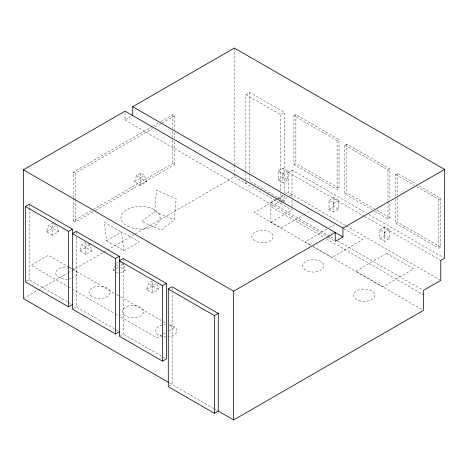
<?xml version="1.0" encoding="UTF-8"?>
<svg xmlns="http://www.w3.org/2000/svg" width="468" height="468" viewBox="0 0 468 468"><rect width="100%" height="100%" fill="white"/><g stroke="black" fill="none" stroke-linecap="round" stroke-linejoin="round"><path stroke-width="0.35" stroke-dasharray="2.34 1.75" d="M85.901 243.05L85.901 254.469L91.933 250.988L89.961 244.758L87.931 243.588M140.529 185.305L140.529 177.939L144.589 175.594L146.56 181.824L140.529 185.305L134.503 181.824L136.469 175.594L140.529 173.254L144.589 175.594M146.542 289.481L152.574 286.001L152.574 280.911L148.514 283.251L146.542 289.481L152.574 292.962L158.605 289.481L156.634 283.251L152.574 285.597L148.514 283.251M154.68 211.501L156.599 190.219L176.155 198.707L174.236 219.989L161.167 230.028L141.611 221.534L154.68 211.501L174.236 219.989M52.562 235.223L46.537 231.742L48.502 225.512L52.562 223.172L52.562 235.223L58.594 231.742L56.628 225.512L52.562 227.857L48.502 225.512M85.901 254.469L79.87 250.988L81.841 244.758L85.901 242.418M114.713 271.107L113.209 270.235L114.683 265.567M125.032 112.513L125.032 120.03L131.537 116.275M73.382 197.56L73.382 172.048L152.065 126.623M152.691 126.261L158.359 122.99M160.875 121.534L172.832 114.631L174.757 115.742L174.757 129.589M73.382 172.048L75.307 173.154L152.726 128.46M155.241 127.003L161.536 123.371M162.168 123.008L174.757 115.742M245.887 172.528L245.887 94.653L249.731 92.43L284.339 112.414L284.339 193.202M46.537 231.742L52.562 228.261L58.594 231.742M134.503 181.824L140.529 178.343L146.56 181.824M73.382 198.286L73.382 220.884L92.781 209.687M93.407 209.325L172.832 163.467L174.757 164.578L174.757 141.254M73.382 220.884L75.307 221.996L94.817 210.729M95.449 210.366L174.757 164.578M245.887 94.653L280.496 114.631L284.339 112.414M293.951 115.742L295.875 114.631L339.043 139.552L339.043 188.393L337.118 189.499L293.951 164.578L293.951 115.742L337.118 140.663L339.043 139.552M26.419 281.297L29.168 279.712L67.954 302.106M89.961 244.758L85.901 247.104L81.841 244.758M79.87 250.988L85.901 247.508L91.933 250.988M106.581 240.78L121.961 231.9L139.265 241.892L123.885 250.772L106.581 240.78L104.323 222.277L121.627 232.268L123.885 250.772M23.4 298.584L37.926 290.195M38.557 289.832L67.614 273.055M68.246 272.692L71.399 270.867M72.031 270.504L102.983 252.638M103.615 252.27L106.768 250.45M107.4 250.082L134.562 234.404M135.194 234.041L234.351 176.787L292.026 210.085L292.026 207.26M246.987 182.812L245.887 183.45L245.887 181.994M116.193 263.42L119.241 261.665M278.173 171.054L283.035 168.246L287.785 170.99L287.785 179.87L282.924 182.678L278.173 179.928L278.173 171.054L282.924 173.798L287.785 170.99M293.951 164.578L295.875 163.467L339.043 188.393M121.27 265.18L123.3 264.005L125.266 270.235L120.744 272.85M113.209 270.235L114.713 269.363M116.222 268.497L118.737 267.047M345.554 225.453L288.183 192.33L288.183 172.347L292.026 170.13L366.339 213.034M278.173 179.928L283.035 177.126L287.785 179.87M372.335 209.834L344.811 193.939L344.811 145.103L346.73 143.992L389.897 168.913L389.897 199.532M73.435 308.441L76.179 306.856L118.094 331.057M310.711 245.29L270.878 222.294L270.878 202.316L277.062 198.748M277.676 198.391L285.094 194.115M285.714 193.758L288.183 192.33M276.74 199.438L254.142 212.484L281.057 228.027L303.03 215.339M277.366 199.076L283.649 195.448M280.835 201.012L270.878 206.757L324.061 237.457M281.455 200.655L288.92 196.344M289.54 195.987L292.026 194.548M280.496 203.428L282.69 202.158M283.239 201.843L284.339 201.211L284.339 193.927M270.878 222.294L292.026 210.085M303.656 214.976L311.191 210.629M329.027 200.415L333.889 197.607L338.645 200.351L338.645 209.231L333.783 212.039L329.027 209.295L329.027 200.415L333.783 203.159L338.645 200.351M344.811 193.939L346.73 192.834L374.301 208.751M344.811 145.103L387.978 170.024L389.897 168.913M329.027 209.295L333.889 206.487L338.645 209.231M395.665 196.332L395.665 174.465L397.589 173.353L416.421 184.228M120.446 335.585L123.189 333.994L162.607 356.751M326.968 229.162L305.001 241.845L310.635 245.097M329.484 227.711L334.503 224.815M165.397 332.836L156.745 337.832L119.492 316.321M169.106 330.695L174.049 327.84L168.995 324.927M374.839 211.279L387.978 218.866L389.897 217.755L389.897 202.445M379.887 229.776L384.749 226.968L389.499 229.712L389.499 238.592L384.637 241.4L379.887 238.657L379.887 229.776L384.637 232.52L389.499 229.712M395.665 199.251L395.665 223.3L397.589 222.195L440.757 247.116L440.757 198.28L418.93 185.679M416.935 186.744L438.832 199.386L440.757 198.28M379.887 238.657L384.749 235.849L389.499 238.592M169.381 386.036L172.125 384.45L172.125 292.605M395.665 223.3L438.832 248.227L440.757 247.116M395.665 174.465L414.432 185.299M376.798 210.19L389.897 217.755M368.86 214.49L443.348 257.494M288.183 172.347L364.151 216.21M364.788 216.573L440.757 260.436M346.185 225.816L439.493 279.688M343.898 228.788L362.677 239.628L331.911 257.388L313.139 246.542M284.339 201.211L249.731 181.227L249.731 175.406M270.878 202.316L334.819 239.236M337.99 241.061L422.189 289.674M125.032 120.03L327.688 237.03M328.32 237.399L334.643 241.049M326.594 238.92L423.452 294.846M313.238 246.753L422.218 309.67M136.469 175.594L140.529 177.939M53.58 223.757L55.61 224.927M120.253 262.25L121.27 262.835M122.283 263.42L123.3 264.005M116.193 264.596L118.223 265.765M120.744 267.626L125.266 270.235M152.574 286.001L158.605 289.481M116.222 271.978L118.737 273.429M69.229 267.322L48.391 255.294L31.093 265.286L67.714 286.428M69.861 267.69L72.388 269.147M73.02 269.51L115.959 294.302M116.591 294.664L119.744 296.49M120.375 296.852L162.683 321.276M163.314 321.645L165.842 323.101M68.346 286.79L71.505 288.616M72.136 288.978L114.438 313.402M115.069 313.771L118.86 315.959M68.58 302.468L71.083 303.913M163.233 357.113L166.356 358.921M169.597 382.988L214.473 408.897M215.104 409.26L217 410.36M438.832 199.386L438.832 248.227M397.589 173.353L397.589 195.051M397.589 197.941L397.589 222.195M387.978 170.024L387.978 200.637M387.978 201.369L387.978 218.866M384.749 226.968L384.749 235.849M384.637 232.52L384.637 241.4M346.73 143.992L346.73 192.834M337.118 140.663L337.118 189.499M333.889 197.607L333.889 206.487M333.783 203.159L333.783 212.039M295.875 114.631L295.875 163.467M292.026 170.13L292.026 197.373M292.026 200.199L292.026 206.558M283.035 168.246L283.035 177.126M282.924 173.798L282.924 182.678M280.496 114.631L280.496 192.512M280.496 193.237L280.496 199.789M249.731 92.43L249.731 174.681M245.887 173.259L245.887 181.268M234.351 48.034L234.351 164.42M234.351 165.151L234.351 173.154M234.351 173.88L234.351 176.787M174.757 132.508L174.757 138.335M172.832 114.631L172.832 128.407M172.832 131.327L172.832 137.171M172.832 140.096L172.832 163.467M172.125 288.229L172.125 291.874M152.574 285.597L152.574 292.962M140.529 173.254L140.529 178.343M123.189 258.517L123.189 333.994M76.179 231.379L76.179 234.281M76.179 237.182L76.179 306.856M75.307 173.154L75.307 198.672M75.307 199.397L75.307 221.996M29.168 204.235L29.168 207.137M29.168 207.862L29.168 279.712M169.106 324.85A10.665 6.16 0 0 1 177.009 330.8A10.665 6.16 0 0 1 169.106 336.749M166.345 336.96A10.665 6.16 0 0 1 155.686 330.999A10.665 6.16 0 0 1 165.666 324.657M72.967 268.24A10.665 6.16 0 0 1 72.967 277.881M71.072 278.577A10.665 6.16 0 0 1 68.404 279.103M67.702 279.168A10.665 6.16 0 0 1 55.669 273.06A10.665 6.16 0 0 1 67.702 266.953M68.404 267.017A10.665 6.16 0 0 1 71.072 267.544M386.615 253.451L355.855 271.212L382.771 286.749L413.531 268.989L386.615 253.451M358.862 300.585A10.665 6.16 0 0 0 374.862 295.255A10.665 6.16 0 0 0 358.862 289.92A10.665 6.16 0 0 0 358.862 300.585M123.774 314.631A10.665 6.16 0 0 0 142.249 314.631A10.665 6.16 0 0 0 133.011 305.393A10.665 6.16 0 0 0 123.774 314.631M304.101 268.971A10.665 6.16 0 0 0 322.575 268.971A10.665 6.16 0 0 0 313.338 259.734A10.665 6.16 0 0 0 304.101 268.971M90.435 295.384A10.665 6.16 0 0 0 108.909 295.384A10.665 6.16 0 0 0 99.672 286.147A10.665 6.16 0 0 0 90.435 295.384M253.241 239.61A10.665 6.16 0 0 0 271.715 239.61A10.665 6.16 0 0 0 262.478 230.373A10.665 6.16 0 0 0 253.241 239.61M127.624 226.272A19.574 11.302 0 0 0 159.728 219.978A19.574 11.302 0 0 0 134.24 207.072A19.574 11.302 0 0 0 127.624 226.272"/><path stroke-width="0.7" d="M218.269 411.085L218.269 313.408L172.125 286.773L168.281 288.99L168.281 386.667L214.42 413.308L218.269 411.085L233.649 419.966L423.452 310.383L423.452 290.406L440.757 280.414L440.757 260.436L444.6 258.213L444.6 169.416L234.351 48.034L132.725 106.71L132.719 115.59M168.96 382.619L23.4 298.584L23.4 169.826L125.032 111.15L342.968 236.972L335.275 241.412L335.275 232.532L233.649 291.213L233.649 419.966M72.335 304.633L68.492 306.856L25.325 281.935L25.325 206.452L29.168 204.235L72.335 229.156L72.335 309.073L115.502 333.994L119.346 331.777M25.325 206.452L68.492 231.379L72.335 229.156M119.346 256.3L76.179 231.379L72.335 233.596L115.502 258.517L119.346 256.3L119.346 336.217L162.513 361.138L166.356 358.921L166.356 283.444L123.189 258.517L119.346 260.74L162.513 285.661L166.356 283.444M132.725 106.71L342.968 228.091L444.6 169.416M168.281 288.99L214.42 315.631L218.269 313.408M23.4 169.826L233.649 291.213M342.968 228.091L342.968 236.972M214.42 315.631L214.42 413.308M162.513 285.661L162.513 361.138M115.502 258.517L115.502 333.994M68.492 231.379L68.492 306.856"/></g></svg>
